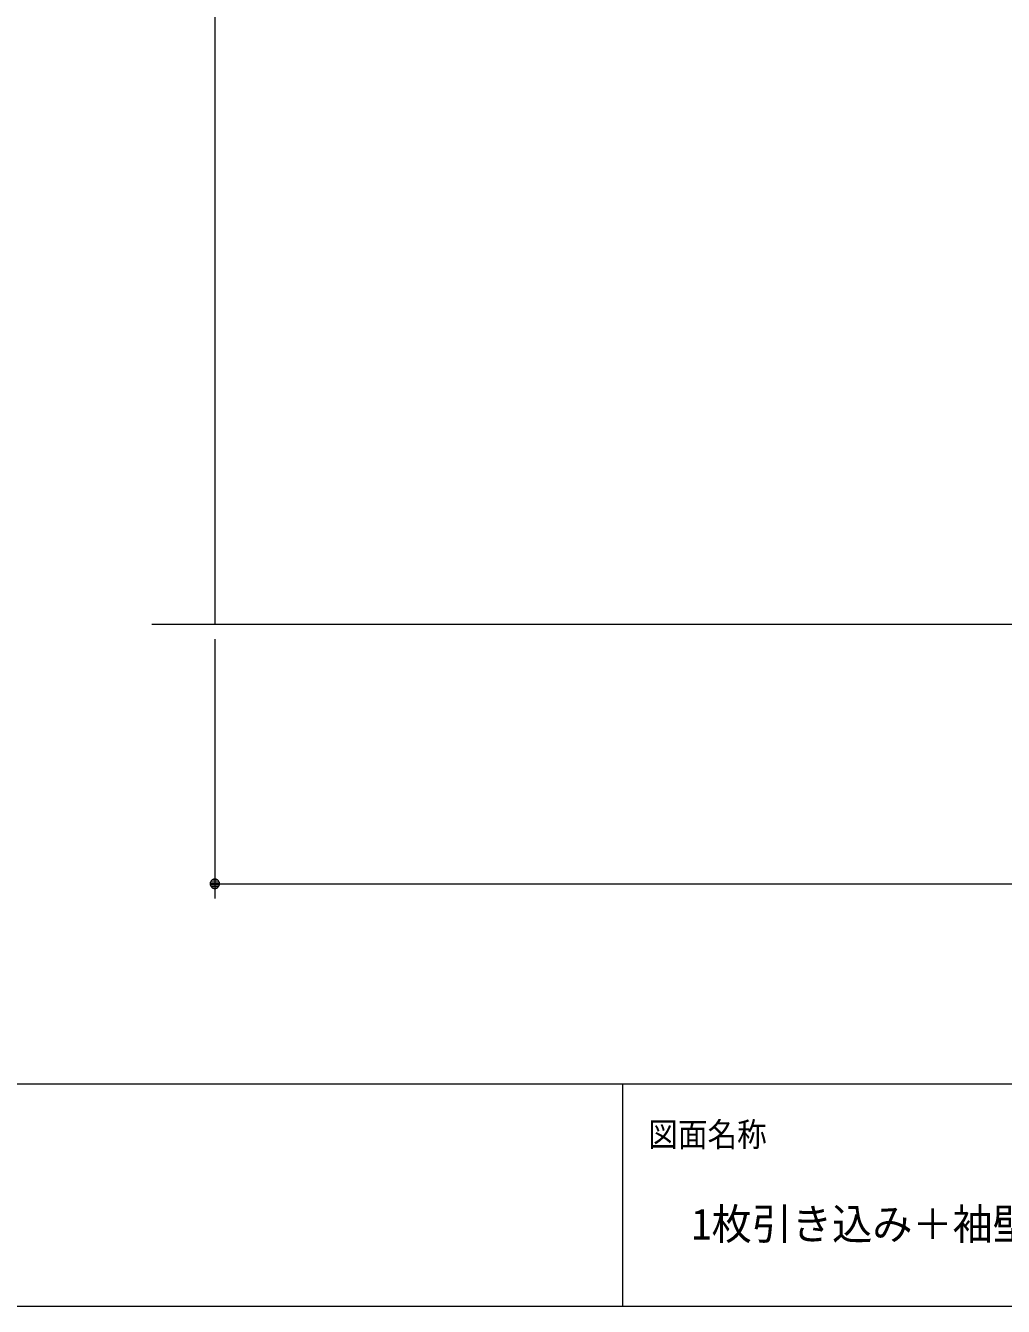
# Model space of a CAD drawing. Units: millimetres, scale not verified. Extents: x -6062 to 6062, y -3045 to 3045.
# Drawn here: x -4743 to -3423, y -2770 to -1043 of the extents above; entities that cross this region are included whole.
import ezdxf
from ezdxf.enums import TextEntityAlignment as Align

# ---------------------------------------------------------------- set-up
doc = ezdxf.new("R2010")
doc.units = ezdxf.units.MM
doc.header["$LTSCALE"] = 20
for name, color, linetype, lineweight in [('0-0_3一般', 7, 'Continuous', 9), ('0-1_2寸法-1', 7, 'Continuous', 9), ('0-2_0', 7, 'Continuous', 9), ('0-5_1図面枠', 7, 'Continuous', 9)]:
    doc.layers.add(name, color=color, linetype=linetype, lineweight=lineweight)
doc.styles.add('ＭＳ ゴシック', font='')
doc.styles.get('ＭＳ ゴシック').set_extended_font_data('MS Gothic')

# ---------------------------------------------------------------- blocks, each defined once
blk = doc.blocks.new('グループ-19')
at = {"layer": '0-0_3一般'}
for p, q in [((-54000, 10000), (-54000, -37000)), ((-55696.5, -37000), (-4456.5, -37000))]:
    blk.add_line(p, q, dxfattribs=at)
blk = doc.blocks.new('グループ-20')
at = {"layer": '0-0_3一般'}
blk.add_line((-54000, -37000), (-30000, -37000), dxfattribs=at)
blk = doc.blocks.new('グループ-21')
at = {"layer": '0-0_3一般'}
for name in ['グループ-19', 'グループ-20']:
    blk.add_blockref(name, (0, 0), dxfattribs=at)
blk = doc.blocks.new('_Dot')
at = {"layer": '0-2_0'}
for p, q in [((-10, 0), (-20, 0)), ((9.78, 2), (-9.78, 2)), ((7.99, 6), (-7.99, 6)), ((9.16, -3.98), (-9.16, -3.98)), ((6, -7.98), (-6, -7.98))]:
    blk.add_line(p, q, dxfattribs=at)
for points in [[(10, 0), (9.92, 1.25), (9.69, 2.49), (9.3, 3.68), (8.76, 4.82), (8.09, 5.88), (7.29, 6.85), (6.37, 7.71), (5.36, 8.44), (4.26, 9.05), (3.09, 9.51), (1.87, 9.82), (0.63, 9.98), (-0.63, 9.98), (-1.87, 9.82), (-3.09, 9.51), (-4.26, 9.05), (-5.36, 8.44), (-6.37, 7.71), (-7.29, 6.85), (-8.09, 5.88), (-8.76, 4.82), (-9.3, 3.68), (-9.69, 2.49), (-9.92, 1.25), (-10, 0), (0, 0)], [(-10, 0), (-9.92, -1.25), (-9.69, -2.49), (-9.3, -3.68), (-8.76, -4.82), (-8.09, -5.88), (-7.29, -6.85), (-6.37, -7.71), (-5.36, -8.44), (-4.26, -9.05), (-3.09, -9.51), (-1.87, -9.82), (-0.63, -9.98), (0.63, -9.98), (1.87, -9.82), (3.09, -9.51), (4.26, -9.05), (5.36, -8.44), (6.37, -7.71), (7.29, -6.85), (8.09, -5.88), (8.76, -4.82), (9.3, -3.68), (9.69, -2.49), (9.92, -1.25), (10, 0), (0, 0)]]:
    blk.add_lwpolyline(points, close=True, dxfattribs=at)
blk = doc.blocks.new('グループ-53')
at = {"layer": '0-5_1図面枠'}
for p, q in [((-80000, -49400), (80000, -49400)), ((-43000, -49400), (-43000, -55400))]:
    blk.add_line(p, q, dxfattribs=at)
blk.add_lwpolyline([(-80000, 55400), (80000, 55400), (80000, -55400), (-80000, -55400)], close=True, dxfattribs=at)
blk = doc.blocks.new('図面枠')
at = {"layer": '0-5_1図面枠'}
blk.add_blockref('グループ-53', (0, 0), dxfattribs=at)
at = {"layer": '0-5_1図面枠', "style": 'ＭＳ ゴシック', "width": 0.9}
blk.add_text('図面名称', height=650.9, dxfattribs=at).set_placement((-42300.1, -51283.9), align=Align.BOTTOM_LEFT)

msp = doc.modelspace()

# ---------------------------------------------------------------- linework, layer by layer
at = {"layer": '0-1_2寸法-1'}
for p, q in [((-4487.5, -1870), (-4487.5, -2220)), ((-4474.79, -2200), (-2109.21, -2200))]:
    msp.add_line(p, q, dxfattribs=at)

# ---------------------------------------------------------------- block references
at = {"layer": '0-0_3一般', "xscale": 0.05, "yscale": 0.05}
msp.add_blockref('グループ-21', (-1787.5, 0), dxfattribs=at)
at = {"layer": '0-1_2寸法-1', "xscale": 0.6356201, "yscale": 0.6356201, "rotation": 180}
msp.add_blockref('_Dot', (-4487.5, -2200), dxfattribs=at)
at = {"layer": '0-5_1図面枠', "xscale": 0.05, "yscale": 0.05}
msp.add_blockref('図面枠', (-1787.5, 0), dxfattribs=at)

# ---------------------------------------------------------------- texts
at = {"layer": '0-5_1図面枠', "style": 'ＭＳ ゴシック', "width": 0.95}
msp.add_text('1枚引き込み＋袖壁タイプ \u3000特寸 左勝手L-N\u3000枠有（横桟入り）', height=41.84, dxfattribs=at).set_placement((-3844.15, -2692.37), align=Align.BOTTOM_LEFT)

doc.saveas('drawing.dxf')
